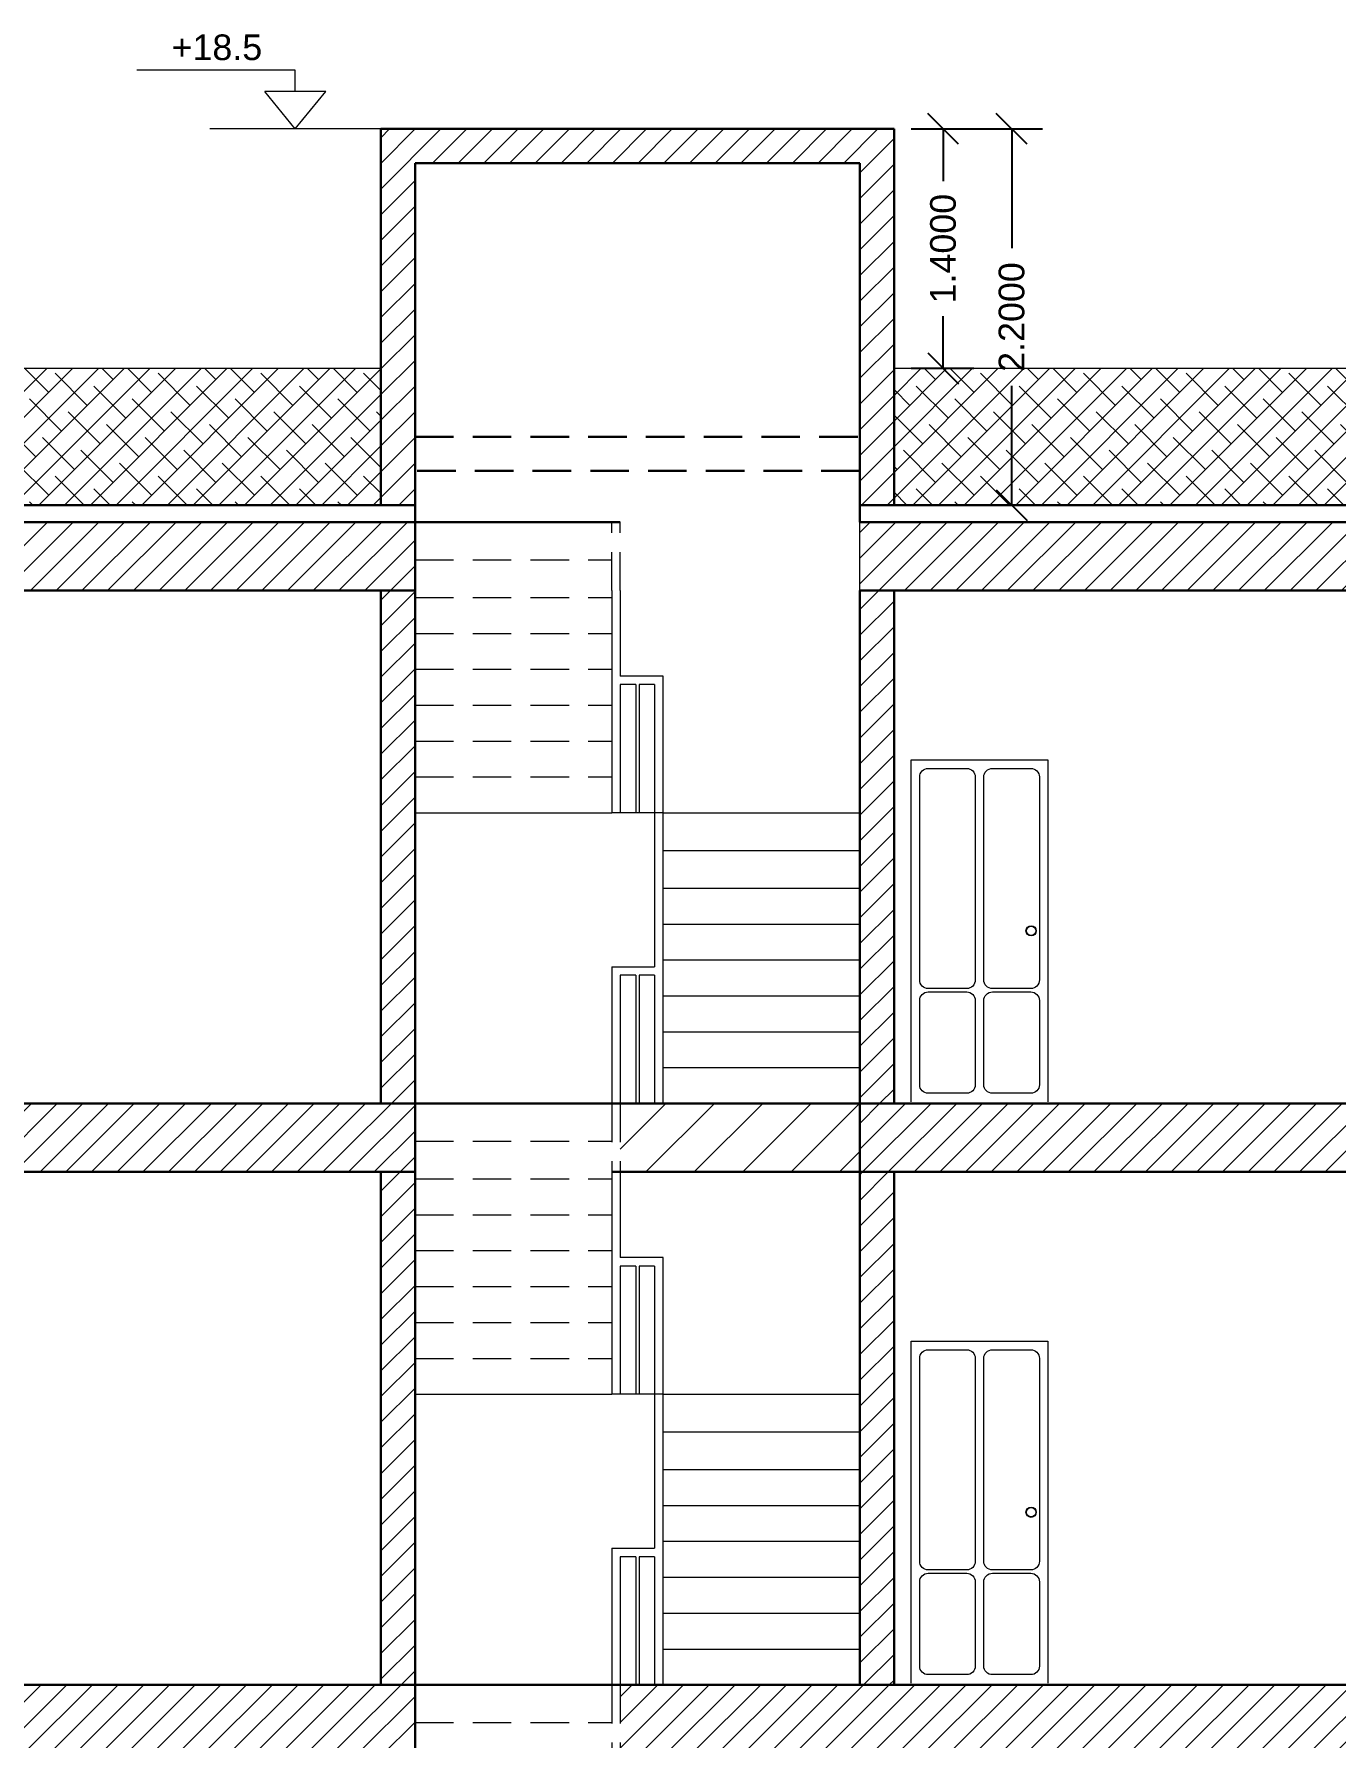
# Model space of a CAD drawing. Header units: inches. Extents: x 31 to 62.3, y 33.7 to 54.4.
# Drawn here: x 40.18 to 47.79, y 44.42 to 54.39 of the extents above; entities that cross this region are included whole.
import ezdxf

# ---------------------------------------------------------------- set-up
doc = ezdxf.new("R2010")
doc.units = ezdxf.units.IN
doc.header["$LTSCALE"] = 0.9
doc.header["$MEASUREMENT"] = 0
doc.linetypes.add('DASHED2', pattern=[0.375, 0.25, -0.125])
doc.styles.get("Standard").update_dxf_attribs({"font": 'arial.ttf'})
doc.dimstyles.get("Standard").update_dxf_attribs({"dimtxt": 0.15, "dimasz": 0.18, "dimexe": 0.18, "dimexo": 0.1, "dimgap": 0.09, "dimtad": 0, "dimtoh": 1, "dimdec": 4, "dimzin": 0, "dimdsep": 46, "dimtxsty": 'Standard', "dimblk": 'OBLIQUE', "dimcen": 0.09, "dimadec": 0, "dimazin": 0, "dimtfac": 1, "dimtdec": 4, "dimtofl": 0, "dimtmove": 0, "dimatfit": 3, "dimldrblk": 'OBLIQUE', "dimfxl": 1, "dimtolj": 1, "dimtzin": 0, "dimarcsym": 0})

# ---------------------------------------------------------------- blocks, each defined once
blk = doc.blocks.new('_Oblique')
at = {"color": 0, "linetype": 'ByBlock', "lineweight": -2}
blk.add_line((-0.5, -0.5), (0.5, 0.5), dxfattribs=at)
blk = doc.blocks.new('*D18')
at = {"color": 0, "lineweight": -2, "transparency": 16777216}
for p, q in [((45.3109, 53.8321), (45.6779, 53.8321)), ((45.4979, 53.8321), (45.4979, 53.5261)), ((45.4979, 52.4321), (45.4979, 52.7381)), ((45.3109, 52.4321), (45.6779, 52.4321))]:
    blk.add_line(p, q, dxfattribs=at)
at = {"layer": 'Defpoints', "color": 0, "lineweight": 9, "transparency": 16777216}
for p in [(45.2109, 53.8321), (45.2109, 52.4321), (45.4979, 52.4321)]:
    blk.add_point(p, dxfattribs=at)
at = {"color": 0, "lineweight": -2, "transparency": 16777216, "xscale": 0.18, "yscale": 0.18, "zscale": 0.18}
for p, rotation in [((45.4979, 53.8321), 90), ((45.4979, 52.4321), 270)]:
    blk.add_blockref('_Oblique', p, dxfattribs=dict(at, rotation=rotation))
at = {"color": 0, "lineweight": 9, "transparency": 16777216, "insert": (45.4979, 53.1321), "char_height": 0.15, "attachment_point": 5, "rotation": 90}
blk.add_mtext('\\A1;1.4000', dxfattribs=at)
blk = doc.blocks.new('*D19')
at = {"color": 0, "lineweight": -2, "transparency": 16777216}
for p, q in [((45.3109, 53.8321), (46.0788, 53.8321)), ((45.8988, 53.8321), (45.8988, 53.1345)), ((45.8988, 51.6321), (45.8988, 52.3297)), ((45.3109, 51.6321), (46.0788, 51.6321))]:
    blk.add_line(p, q, dxfattribs=at)
at = {"layer": 'Defpoints', "color": 0, "lineweight": 9, "transparency": 16777216}
for p in [(45.2109, 53.8321), (45.2109, 51.6321), (45.8988, 51.6321)]:
    blk.add_point(p, dxfattribs=at)
at = {"color": 0, "lineweight": -2, "transparency": 16777216, "xscale": 0.18, "yscale": 0.18, "zscale": 0.18}
for p, rotation in [((45.8988, 53.8321), 90), ((45.8988, 51.6321), 270)]:
    blk.add_blockref('_Oblique', p, dxfattribs=dict(at, rotation=rotation))
at = {"color": 0, "lineweight": 9, "transparency": 16777216, "insert": (45.8988, 52.7321), "char_height": 0.15, "attachment_point": 5, "rotation": 90}
blk.add_mtext('\\A1;2.2000', dxfattribs=at)

msp = doc.modelspace()

# ---------------------------------------------------------------- hatches: boundary and pattern name
at = {"lineweight": 9}
h = msp.add_hatch(dxfattribs=at)
h.set_pattern_fill('ANSI31', color=256, scale=0.85)
h.paths.add_polyline_path([(45.21094, 53.8321), (42.21094, 53.8321), (42.21094, 52.4321), (42.21094, 51.6321), (42.41094, 51.6321), (42.41094, 52.4321), (42.41094, 53.6321), (45.01094, 53.6321), (45.01094, 52.4321), (45.01094, 51.6321), (45.21094, 51.6321), (45.21094, 52.4321)])
at = {"lineweight": 9, "true_color": 0xafd9aa}
h = msp.add_hatch(dxfattribs=at)
h.set_pattern_fill('ANSI38', color=9, scale=0.85)
h.paths.add_polyline_path([(42.21094, 52.4321), (34.06094, 52.4321), (34.06094, 51.6321), (42.21094, 51.6321)])
h.paths.add_polyline_path([(52.06094, 52.4321), (45.21094, 52.4321), (45.21094, 51.6321), (52.06094, 51.6321)])
h.paths.add_polyline_path([(46.05447, 52.37608), (46.05447, 53.09201), (45.74536, 53.09201), (45.74536, 52.37608)], flags=9)
at = {"lineweight": 9}
h = msp.add_hatch(dxfattribs=at)
h.set_pattern_fill('ANSI31', color=256, scale=0.85)
h.paths.add_polyline_path([(42.41094, 51.5321), (34.06094, 51.5321), (34.06094, 51.1221), (34.26094, 51.1221), (34.26094, 51.1321), (42.41094, 51.1321)])
h.paths.add_polyline_path([(42.41094, 48.1321), (34.26094, 48.1321), (34.06094, 48.1321), (34.06094, 47.7321), (34.26094, 47.7321), (42.41094, 47.7321)])
h.paths.add_polyline_path([(34.26094, 51.1221), (34.06094, 51.1221), (34.06094, 48.1321), (34.26094, 48.1321)])
h.paths.add_polyline_path([(34.26094, 47.7321), (34.06094, 47.7321), (34.06094, 44.7321), (34.26094, 44.7321)])
h.paths.add_polyline_path([(42.41094, 44.7321), (34.26094, 44.7321), (34.06094, 44.7321), (34.06094, 44.3321), (34.26094, 44.3321), (35.15094, 44.3321), (42.41094, 44.3321)])
h.paths.add_polyline_path([(34.26094, 44.3321), (34.06094, 44.3321), (34.06094, 41.33201), (34.26094, 41.33201)])
h.paths.add_polyline_path([(42.21094, 41.3321), (34.26094, 41.3321), (34.26094, 41.33201), (34.06094, 41.33201), (34.06094, 40.9221), (34.26094, 40.9221), (34.26094, 40.9321), (42.21094, 40.9321)])
h.paths.add_polyline_path([(34.26094, 40.9221), (34.06094, 40.9221), (34.06094, 37.3321), (34.26094, 37.3321), (34.26094, 37.5321), (42.41094, 37.5321), (42.41094, 37.9321), (34.26094, 37.9321)])
h.paths.add_polyline_path([(42.41094, 40.9321), (42.21094, 40.9321), (42.21094, 37.9321), (42.41094, 37.9321)])
h.paths.add_polyline_path([(45.21094, 40.9321), (45.01094, 40.9321), (45.01094, 37.9321), (45.21094, 37.9321)])
h.paths.add_polyline_path([(45.21094, 44.3321), (45.01094, 44.3321), (45.01094, 41.3321), (45.21094, 41.3321)])
h.paths.add_polyline_path([(42.41094, 44.3321), (42.21094, 44.3321), (42.21094, 41.3321), (42.41094, 41.3321)])
h.paths.add_polyline_path([(45.21094, 47.7321), (45.01094, 47.7321), (45.01094, 44.7321), (45.21094, 44.7321)])
h.paths.add_polyline_path([(42.41094, 47.7321), (42.21094, 47.7321), (42.21094, 44.7321), (42.41094, 44.7321)])
h.paths.add_polyline_path([(45.21094, 51.1321), (45.01094, 51.1321), (45.01094, 48.1321), (45.21094, 48.1321)])
h.paths.add_polyline_path([(42.41094, 51.1321), (42.21094, 51.1321), (42.21094, 48.1321), (42.41094, 48.1321)])
h = msp.add_hatch(dxfattribs=at)
h.set_pattern_fill('ANSI31', color=256, scale=0.85)
h.paths.add_polyline_path([(52.06094, 49.0421), (51.86094, 49.0421), (51.86094, 48.1321), (45.01094, 48.1321), (45.01094, 47.7321), (51.86094, 47.7321), (51.86094, 47.3421), (52.06094, 47.3421)])
h.paths.add_polyline_path([(52.06094, 45.6421), (51.86094, 45.6421), (51.86094, 44.7321), (45.01094, 44.7321), (43.61094, 44.7321), (43.61094, 44.3321), (45.01094, 44.3321), (51.86094, 44.3321), (51.86094, 43.9321), (52.06094, 43.9321)])
h.paths.add_polyline_path([(52.06094, 42.2321), (51.86094, 42.2321), (51.86094, 41.3321), (45.01094, 41.3321), (43.61094, 41.3321), (43.61094, 40.9321), (45.01094, 40.9321), (51.86094, 40.9321), (51.86094, 40.5421), (52.06094, 40.5421)])
h.paths.add_polyline_path([(52.06094, 38.8421), (51.86094, 38.8421), (51.86094, 37.9321), (43.61094, 37.9321), (43.61094, 37.5321), (51.86094, 37.5321), (51.86094, 35.3321), (52.06094, 35.3321)])
h.paths.add_polyline_path([(45.01094, 51.5321), (45.01094, 51.1321), (51.86094, 51.1321), (51.86094, 50.7421), (52.06094, 50.7421), (52.06094, 51.5321)])
h = msp.add_hatch(dxfattribs=at)
h.set_pattern_fill('ANSI31', color=256, scale=1.6)
h.set_pattern_definition([(45, (-1e-14, 6.8), (-0.14142136, 0.14142136), [])])
h.paths.add_polyline_path([(45.01094, 48.1321), (43.61094, 48.1321), (43.61094, 47.7321), (45.01094, 47.7321)])

# ---------------------------------------------------------------- linework, layer by layer
for p, q in [((41.71094, 54.1761), (40.78362, 54.1761)), ((41.71094, 54.05034), (41.71094, 54.1761)), ((41.71094, 53.8321), (41.53225, 54.05034)), ((41.88963, 54.05034), (41.53225, 54.05034)), ((41.71094, 53.8321), (41.88963, 54.05034)), ((42.21094, 53.8321), (41.21094, 53.8321)), ((34.06094, 52.4321), (42.21441, 52.4321)), ((45.21094, 52.4321), (52.06094, 52.4321)), ((45.01094, 51.1321), (45.01094, 51.5321)), ((45.31094, 50.1421), (46.11094, 50.1421)), ((45.31094, 48.1421), (45.31094, 50.1421)), ((46.11094, 50.1421), (46.11094, 48.1421)), ((42.41094, 49.8321), (43.56094, 49.8321)), ((43.86094, 49.8321), (43.56094, 49.8321)), ((43.86094, 49.8321), (45.01094, 49.8321)), ((43.86094, 49.6121), (45.01094, 49.6121)), ((43.86094, 49.3921), (45.01094, 49.3921)), ((43.86094, 49.1821), (45.01094, 49.1821)), ((43.86094, 48.9721), (45.01094, 48.9721)), ((43.86094, 48.7621), (45.01094, 48.7621)), ((43.86094, 48.5521), (45.01094, 48.5521)), ((43.86094, 48.3421), (45.01094, 48.3421)), ((45.31094, 46.7421), (46.11094, 46.7421)), ((45.31094, 44.7421), (45.31094, 46.7421)), ((46.11094, 46.7421), (46.11094, 44.7421)), ((42.41094, 46.4321), (43.56094, 46.4321)), ((43.86094, 46.4321), (43.56094, 46.4321)), ((43.86094, 46.4321), (45.01094, 46.4321)), ((43.86094, 46.2121), (45.01094, 46.2121)), ((43.86094, 45.9921), (45.01094, 45.9921)), ((43.86094, 45.7821), (45.01094, 45.7821)), ((43.86094, 45.5721), (45.01094, 45.5721)), ((43.86094, 45.3621), (45.01094, 45.3621)), ((43.86094, 45.1521), (45.01094, 45.1521)), ((43.86094, 44.9421), (45.01094, 44.9421))]:
    msp.add_line(p, q, dxfattribs=at)
at = {"lineweight": 30}
for p, q in [((42.21094, 53.8321), (45.21094, 53.8321)), ((42.21094, 53.8321), (42.21094, 52.4321)), ((45.21094, 53.8321), (45.21094, 52.4321)), ((42.41094, 53.6321), (45.01094, 53.6321)), ((42.41094, 53.6321), (42.41094, 52.4321)), ((45.01094, 53.6321), (45.01094, 52.4321)), ((42.21094, 52.4321), (42.21094, 51.6321)), ((42.41094, 52.4321), (42.41094, 51.6321)), ((45.01094, 52.4321), (45.01094, 51.6321)), ((45.21094, 52.4321), (45.21094, 51.6321)), ((34.00094, 51.6321), (42.41094, 51.6321)), ((42.41094, 51.5321), (42.41094, 51.6321)), ((45.01094, 51.6321), (52.12094, 51.6321)), ((45.01094, 51.5321), (45.01094, 51.6321)), ((42.41094, 51.1321), (42.41094, 51.5321)), ((43.61094, 51.5321), (42.41094, 51.5321)), ((34.26094, 51.1321), (42.41094, 51.1321)), ((42.21094, 48.1321), (42.21094, 51.1321)), ((42.41094, 37.9321), (42.41094, 51.1321)), ((45.01094, 51.1321), (51.86094, 51.1321)), ((45.01094, 44.7321), (45.01094, 51.1321)), ((45.21094, 48.1321), (45.21094, 51.1321)), ((42.41094, 48.1321), (34.26094, 48.1321)), ((43.61094, 48.1321), (42.41094, 48.1321)), ((45.01094, 48.1321), (43.61094, 48.1321)), ((51.86094, 48.1321), (45.01094, 48.1321)), ((34.26094, 47.7321), (42.41094, 47.7321)), ((42.21094, 44.7321), (42.21094, 47.7321)), ((43.61094, 47.7321), (43.56094, 47.7321)), ((45.01094, 47.7321), (43.61094, 47.7321)), ((45.01094, 47.7321), (51.86094, 47.7321)), ((45.21094, 44.7321), (45.21094, 47.7321)), ((42.41094, 44.7321), (34.26094, 44.7321)), ((43.61094, 44.7321), (42.41094, 44.7321)), ((45.01094, 44.7321), (43.61094, 44.7321)), ((51.86094, 44.7321), (45.01094, 44.7321))]:
    msp.add_line(p, q, dxfattribs=at)
at = {"linetype": 'DASHED2', "lineweight": 30}
for p, q in [((42.41094, 52.0321), (45.01094, 52.0321)), ((45.01094, 51.8321), (42.41094, 51.8321))]:
    msp.add_line(p, q, dxfattribs=at)
at = {"color": 51, "linetype": 'DASHED2', "lineweight": 9, "true_color": 0xf8f6b0}
for p, q in [((43.56094, 51.1321), (43.56094, 51.5321)), ((43.61094, 51.1321), (43.61094, 51.5321)), ((43.56094, 48.1321), (43.56094, 47.7321)), ((43.61094, 48.1321), (43.61094, 47.7321)), ((43.56094, 44.7321), (43.56094, 44.3321)), ((43.61094, 44.7321), (43.61094, 44.3321))]:
    msp.add_line(p, q, dxfattribs=at)
at = {"linetype": 'DASHED2', "lineweight": 9}
for p, q in [((42.41094, 51.3121), (43.56094, 51.3121)), ((42.41094, 51.0921), (43.56094, 51.0921)), ((42.41094, 50.8821), (43.56094, 50.8821)), ((42.41094, 50.6721), (43.56094, 50.6721)), ((42.41094, 50.4621), (43.56094, 50.4621)), ((42.41094, 50.2521), (43.56094, 50.2521)), ((42.41094, 50.0421), (43.56094, 50.0421)), ((42.41094, 47.9121), (43.56094, 47.9121)), ((42.41094, 47.6921), (43.56094, 47.6921)), ((42.41094, 47.4821), (43.56094, 47.4821)), ((42.41094, 47.2721), (43.56094, 47.2721)), ((42.41094, 47.0621), (43.56094, 47.0621)), ((42.41094, 46.8521), (43.56094, 46.8521)), ((42.41094, 46.6421), (43.56094, 46.6421)), ((42.41094, 44.5121), (43.56094, 44.5121))]:
    msp.add_line(p, q, dxfattribs=at)
at = {"color": 51, "lineweight": 9, "true_color": 0xf8f6b0}
for p, q in [((43.56094, 51.1321), (43.56094, 49.8321)), ((43.61094, 51.1321), (43.61094, 50.6321)), ((43.81094, 50.6321), (43.61094, 50.6321)), ((43.86094, 50.6321), (43.81094, 50.6321)), ((43.86094, 49.8321), (43.86094, 50.6321)), ((43.61094, 50.5821), (43.61094, 49.8321)), ((43.70094, 50.5821), (43.61094, 50.5821)), ((43.70094, 50.5821), (43.70094, 49.8321)), ((43.81094, 50.5821), (43.72094, 50.5821)), ((43.72094, 50.5821), (43.72094, 49.8321)), ((43.81094, 50.5821), (43.81094, 49.8321)), ((43.81094, 49.8321), (43.81094, 48.9321)), ((43.86094, 48.1321), (43.86094, 49.8321)), ((43.56094, 48.9321), (43.56094, 48.1321)), ((43.56094, 48.9321), (43.61094, 48.9321)), ((43.61094, 48.9321), (43.81094, 48.9321)), ((43.61094, 48.8821), (43.61094, 48.1321)), ((43.70094, 48.8821), (43.61094, 48.8821)), ((43.70094, 48.8821), (43.70094, 48.1321)), ((43.81094, 48.8821), (43.72094, 48.8821)), ((43.72094, 48.8821), (43.72094, 48.1321)), ((43.81094, 48.8821), (43.81094, 48.1321)), ((43.56094, 47.7321), (43.56094, 46.4321)), ((43.61094, 47.7321), (43.61094, 47.2321)), ((43.81094, 47.2321), (43.61094, 47.2321)), ((43.61094, 47.1821), (43.61094, 46.4321)), ((43.70094, 47.1821), (43.61094, 47.1821)), ((43.70094, 47.1821), (43.70094, 46.4321)), ((43.81094, 47.1821), (43.72094, 47.1821)), ((43.72094, 47.1821), (43.72094, 46.4321)), ((43.86094, 47.2321), (43.81094, 47.2321)), ((43.81094, 47.1821), (43.81094, 46.4321)), ((43.86094, 46.4321), (43.86094, 47.2321)), ((43.81094, 46.4321), (43.81094, 45.5321)), ((43.86094, 44.7321), (43.86094, 46.4321)), ((43.56094, 45.5321), (43.56094, 44.7321)), ((43.56094, 45.5321), (43.61094, 45.5321)), ((43.61094, 45.5321), (43.81094, 45.5321)), ((43.61094, 45.4821), (43.61094, 44.7321)), ((43.70094, 45.4821), (43.61094, 45.4821)), ((43.70094, 45.4821), (43.70094, 44.7321)), ((43.81094, 45.4821), (43.72094, 45.4821)), ((43.72094, 45.4821), (43.72094, 44.7321)), ((43.81094, 45.4821), (43.81094, 44.7321))]:
    msp.add_line(p, q, dxfattribs=at)
at = {"lineweight": 30}
for points in [[(34.06094, 37.3321), (34.06094, 51.5321), (42.41094, 51.5321)], [(45.01094, 51.5321), (52.06094, 51.5321), (52.06094, 50.7421)]]:
    msp.add_lwpolyline(points, dxfattribs=at)
at = {"lineweight": 9}
for points in [[(45.36094, 48.85488), (45.36094, 50.0421, -0.4142136), (45.41094, 50.0921), (45.63594, 50.0921, -0.4142136), (45.68594, 50.0421), (45.68594, 48.85488, -0.4142136), (45.63594, 48.80488), (45.41094, 48.80488, -0.4142136)], [(45.68594, 48.73488), (45.68594, 48.2421, -0.4142136), (45.63594, 48.1921), (45.41094, 48.1921, -0.4142136), (45.36094, 48.2421), (45.36094, 48.73488, -0.4142136), (45.41094, 48.78488), (45.63594, 48.78488, -0.4142136)], [(46.06094, 48.73488), (46.06094, 48.2421, -0.4142136), (46.01094, 48.1921), (45.78594, 48.1921, -0.4142136), (45.73594, 48.2421), (45.73594, 48.73488, -0.4142136), (45.78594, 48.78488), (46.01094, 48.78488, -0.4142136)], [(45.36094, 45.45488), (45.36094, 46.6421, -0.4142136), (45.41094, 46.6921), (45.63594, 46.6921, -0.4142136), (45.68594, 46.6421), (45.68594, 45.45488, -0.4142136), (45.63594, 45.40488), (45.41094, 45.40488, -0.4142136)], [(45.68594, 45.33488), (45.68594, 44.8421, -0.4142136), (45.63594, 44.7921), (45.41094, 44.7921, -0.4142136), (45.36094, 44.8421), (45.36094, 45.33488, -0.4142136), (45.41094, 45.38488), (45.63594, 45.38488, -0.4142136)], [(46.06094, 45.33488), (46.06094, 44.8421, -0.4142136), (46.01094, 44.7921), (45.78594, 44.7921, -0.4142136), (45.73594, 44.8421), (45.73594, 45.33488, -0.4142136), (45.78594, 45.38488), (46.01094, 45.38488, -0.4142136)]]:
    msp.add_lwpolyline(points, format="xyb", close=True, dxfattribs=at)
for points in [[(45.73594, 50.0421, -0.4142136), (45.78594, 50.0921), (46.01094, 50.0921, -0.4142136), (46.06094, 50.0421), (46.06094, 48.85488, -0.4142136), (46.01094, 48.80488), (45.78594, 48.80488, -0.4142136), (45.73594, 48.85488), (45.73594, 50.0421)], [(45.73594, 46.6421, -0.4142136), (45.78594, 46.6921), (46.01094, 46.6921, -0.4142136), (46.06094, 46.6421), (46.06094, 45.45488, -0.4142136), (46.01094, 45.40488), (45.78594, 45.40488, -0.4142136), (45.73594, 45.45488), (45.73594, 46.6421)]]:
    msp.add_lwpolyline(points, format="xyb", dxfattribs=at)
for centre, radius in [((46.01243, 49.1421), 0.03), ((46.01243, 49.1421), 0.027), ((46.01243, 45.7421), 0.03), ((46.01243, 45.7421), 0.027)]:
    msp.add_circle(centre, radius, dxfattribs=at)

# ---------------------------------------------------------------- texts
at = {"lineweight": 9, "insert": (40.98725, 54.38468), "char_height": 0.15, "attachment_point": 1}
msp.add_mtext_dynamic_manual_height_columns('+18.5', width=0.2417315, gutter_width=1, heights=[0], dxfattribs=at)

# ---------------------------------------------------------------- dimensions: what is measured, and where the dimension line sits
at = {"lineweight": 9}
for base, p2, picture, middle in [((45.49789, 52.4321), (45.21094, 52.4321), '*D18', (45.49789, 53.1321)), ((45.89884, 51.6321), (45.21094, 51.6321), '*D19', (45.89884, 52.7321))]:
    dim = msp.add_linear_dim(base=base, p1=(45.21094, 53.8321), p2=p2, angle=90, dimstyle='Standard', dxfattribs=at)
    dim.commit()
    dim.dimension.update_dxf_attribs({"geometry": picture, "text_midpoint": middle})

doc.saveas('drawing.dxf')
